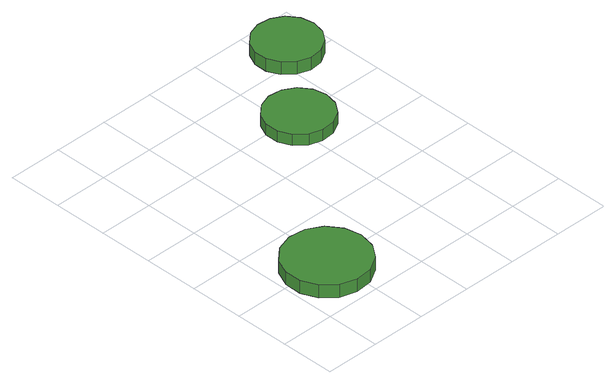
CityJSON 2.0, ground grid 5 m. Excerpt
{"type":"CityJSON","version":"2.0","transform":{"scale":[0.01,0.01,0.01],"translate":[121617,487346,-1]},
"CityObjects":{
"tree1":{"type":"SolitaryVegetationObject","attributes":{"function":"something"},"geometry":[{"type":"MultiSurface","lod":"1","boundaries":[[[0,1,2,3,4,5,6,7,8,9,10,11,12,13,14]],[[15,16,17,18,19,20,21,22,23,24,25,26,27,28,29]],[[0,29,28,1]],[[1,28,27,2]],[[2,27,26,3]],[[3,26,25,4]],[[4,25,24,5]],[[5,24,23,6]],[[6,23,22,7]],[[7,22,21,8]],[[8,21,20,9]],[[9,20,19,10]],[[10,19,18,11]],[[11,18,17,12]],[[12,17,16,13]],[[13,16,15,14]],[[14,15,29,0]]]}]},
"tree2":{"type":"SolitaryVegetationObject","attributes":{"function":"something"},"geometry":[{"type":"MultiSurface","lod":"1","boundaries":[[[30,31,32,33,34,35,36,37,38,39,40,41,42,43,44]],[[45,46,47,48,49,50,51,52,53,54,55,56,57,58,59]],[[30,59,58,31]],[[31,58,57,32]],[[32,57,56,33]],[[33,56,55,34]],[[34,55,54,35]],[[35,54,53,36]],[[36,53,52,37]],[[37,52,51,38]],[[38,51,50,39]],[[39,50,49,40]],[[40,49,48,41]],[[41,48,47,42]],[[42,47,46,43]],[[43,46,45,44]],[[44,45,59,30]]]}]},
"tree3":{"type":"SolitaryVegetationObject","attributes":{"function":"something"},"geometry":[{"type":"MultiSurface","lod":"1","boundaries":[[[60,61,62,63,64,65,66,67,68,69,70,71,72,73,74]],[[75,76,77,78,79,80,81,82,83,84,85,86,87,88,89]],[[60,89,88,61]],[[61,88,87,62]],[[62,87,86,63]],[[63,86,85,64]],[[64,85,84,65]],[[65,84,83,66]],[[66,83,82,67]],[[67,82,81,68]],[[68,81,80,69]],[[69,80,79,70]],[[70,79,78,71]],[[71,78,77,72]],[[72,77,76,73]],[[73,76,75,74]],[[74,75,89,60]]]}]}
},
"vertices":[
[795,456,191],[763,610,191],[670,738,191],[533,817,191],[376,833,191],[226,785,191],[109,679,191],[45,535,191],[45,377,191],[109,233,191],[226,127,191],[376,79,191],[533,95,191],[670,174,191],[763,302,191],[763,302,66],[670,174,66],[533,95,66],[376,79,66],[226,127,66],[109,233,66],[45,377,66],[45,535,66],[109,679,66],[226,785,66],[376,833,66],[533,817,66],[670,738,66],[763,610,66],[795,456,66],
[1873,1928,183],[1847,2051,183],[1773,2153,183],[1664,2216,183],[1538,2229,183],[1419,2190,183],[1325,2106,183],[1274,1991,183],[1274,1865,183],[1325,1750,183],[1419,1666,183],[1538,1627,183],[1664,1640,183],[1773,1703,183],[1847,1805,183],[1847,1805,75],[1773,1703,75],[1664,1640,75],[1538,1627,75],[1419,1666,75],[1325,1750,75],[1274,1865,75],[1274,1991,75],[1325,2106,75],[1419,2190,75],[1538,2229,75],[1664,2216,75],[1773,2153,75],[1847,2051,75],[1873,1928,75],
[2428,2625,204],[2403,2745,204],[2331,2845,204],[2224,2906,204],[2102,2919,204],[1986,2881,204],[1894,2799,204],[1844,2687,204],[1844,2564,204],[1894,2452,204],[1986,2370,204],[2102,2332,204],[2224,2345,204],[2331,2406,204],[2403,2505,204],[2403,2505,80],[2331,2406,80],[2224,2345,80],[2102,2332,80],[1986,2370,80],[1894,2452,80],[1844,2564,80],[1844,2687,80],[1894,2799,80],[1986,2881,80],[2102,2919,80],[2224,2906,80],[2331,2845,80],[2403,2745,80],[2428,2625,80]
]}
